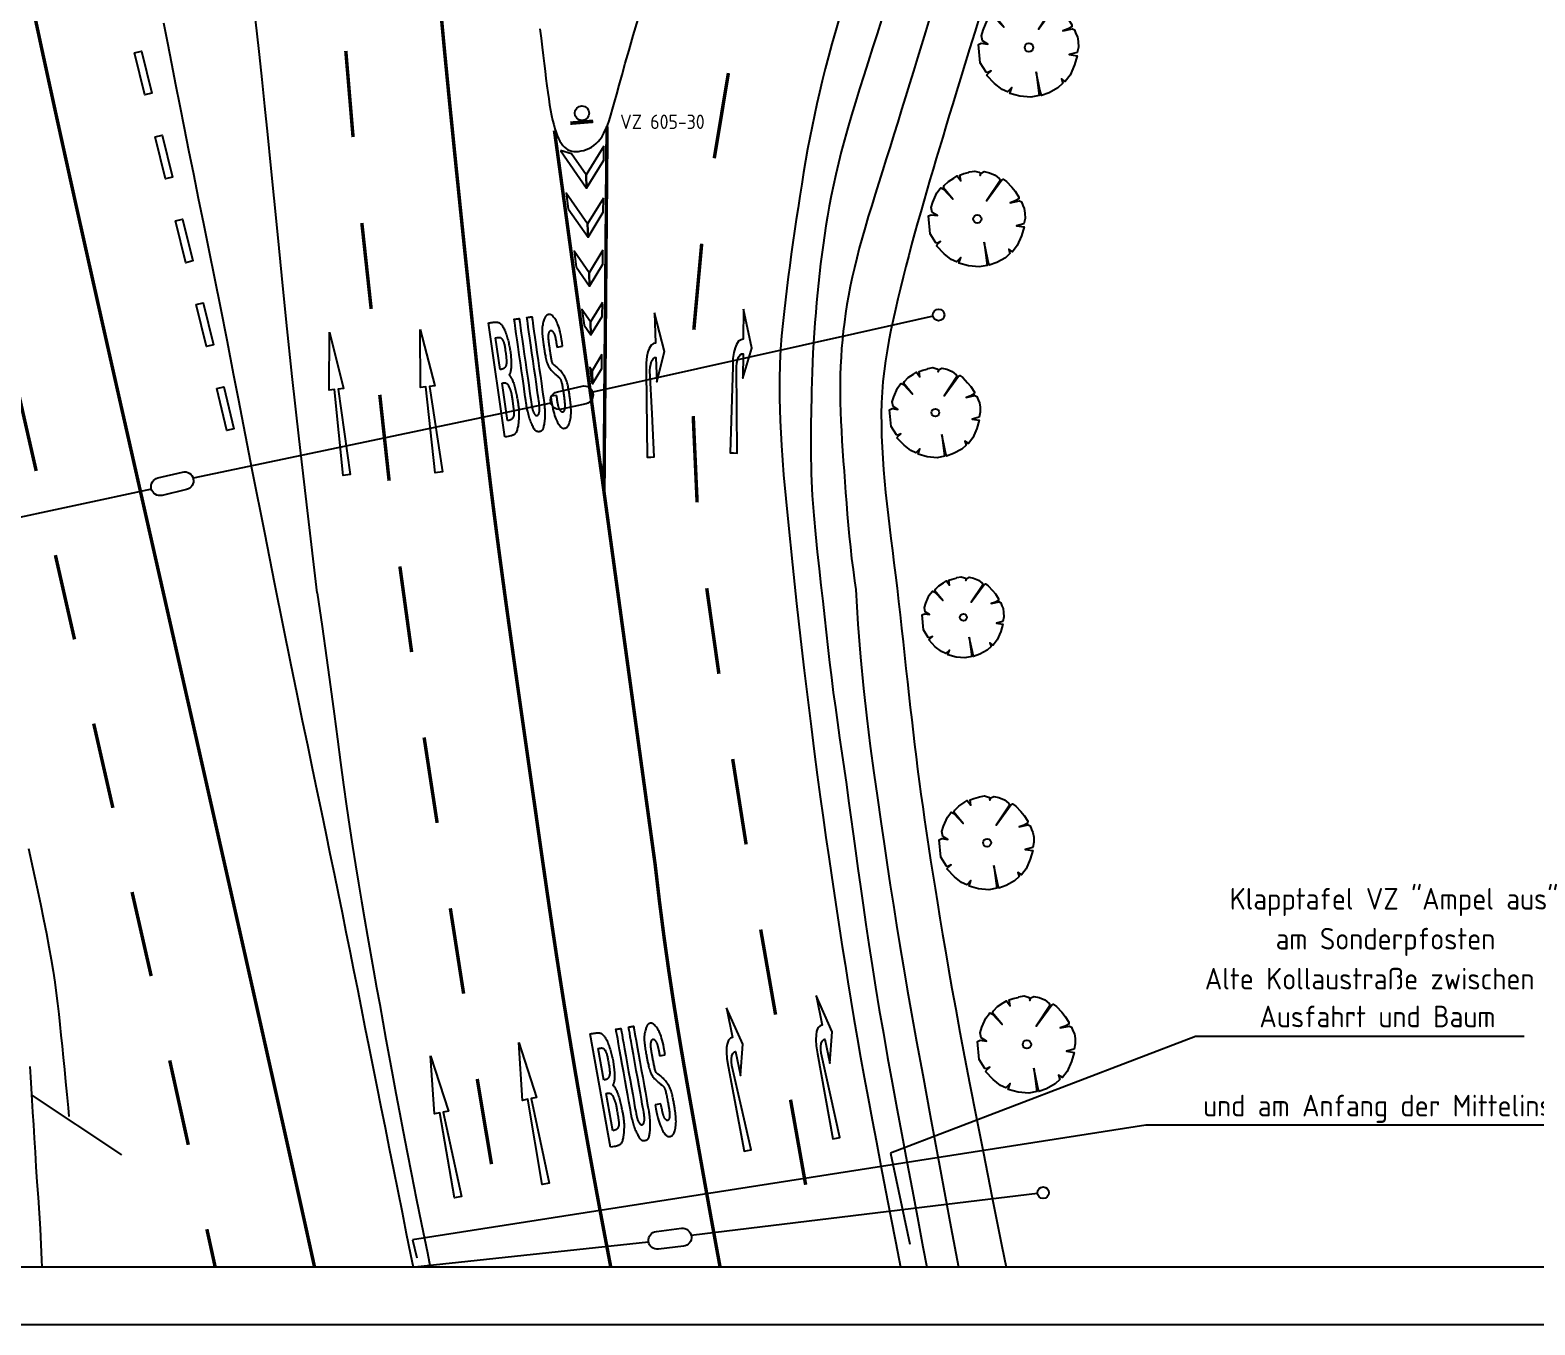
# Model space of a CAD drawing. Header units: metres. Extents: x 63663 to 63877, y 41687 to 41835.
# Drawn here: x 63753.8 to 63806.1, y 41687.3 to 41732.3 of the extents above; entities that cross this region are included whole.
import ezdxf

# ---------------------------------------------------------------- set-up
doc = ezdxf.new("R2010")
doc.units = ezdxf.units.M
doc.header["$LTSCALE"] = 25
doc.layers.get('0').update_dxf_attribs({"linetype": 'CONTINUOUS'})
for name, color, linetype in [('BG-GR-LIN-VSB', 4, 'CONTINUOUS'), ('BS-RA-SYM', 3, 'CONTINUOUS'), ('BS-RA-TXT-SON', 2, 'CONTINUOUS'), ('BT-BM-SYM', 2, 'CONTINUOUS'), ('BT-OF-LIN-ABG', 4, 'CONTINUOUS'), ('BV-BL-SYM', 2, 'CONTINUOUS'), ('BV-FM-SYM', 2, 'CONTINUOUS'), ('BV-SF-LIN-HOH', 5, 'CONTINUOUS'), ('BV-VK-SYM', 2, 'CONTINUOUS'), ('BV-VK-TXT', 2, 'CONTINUOUS'), ('BV-VK-TXT-LSA', 3, 'CONTINUOUS')]:
    doc.layers.add(name, color=color, linetype=linetype)
doc.styles.get("Standard").update_dxf_attribs({"font": 'isocp.shx', "height": 0.5})

# ---------------------------------------------------------------- blocks, each defined once
blk = doc.blocks.new('BB')
for p, q in [((0, 0), (0, 4)), ((0, 0), (0, 4)), ((0.175, 2.337), (0.175, 3.45)), ((0.175, 0.55), (0.175, 1.863))]:
    blk.add_line(p, q)
for points in [[(0, 4), (0.045, 4), (0.088, 4), (0.129, 4), (0.167, 3.999), (0.203, 3.998), (0.237, 3.995), (0.267, 3.991), (0.295, 3.986), (0.32, 3.978), (0.342, 3.969), (0.362, 3.958), (0.38, 3.944), (0.396, 3.928), (0.412, 3.91), (0.426, 3.89), (0.44, 3.868), (0.455, 3.843), (0.469, 3.816), (0.482, 3.786), (0.496, 3.754), (0.509, 3.72), (0.521, 3.683), (0.532, 3.643), (0.543, 3.6), (0.552, 3.555), (0.561, 3.508), (0.569, 3.459), (0.576, 3.409), (0.582, 3.359), (0.588, 3.308), (0.593, 3.259), (0.597, 3.21), (0.601, 3.163), (0.604, 3.118), (0.607, 3.073), (0.609, 3.029), (0.611, 2.986), (0.612, 2.941), (0.612, 2.896), (0.611, 2.85), (0.609, 2.802), (0.607, 2.753), (0.603, 2.704), (0.6, 2.654), (0.595, 2.606), (0.591, 2.559), (0.585, 2.515), (0.58, 2.473), (0.574, 2.434), (0.569, 2.399), (0.563, 2.366), (0.556, 2.336), (0.55, 2.309), (0.543, 2.284), (0.536, 2.261), (0.528, 2.239), (0.521, 2.22), (0.513, 2.202), (0.505, 2.185), (0.497, 2.171), (0.49, 2.158), (0.483, 2.146), (0.477, 2.137), (0.472, 2.129), (0.468, 2.123), (0.465, 2.118), (0.463, 2.115), (0.462, 2.112), (0.461, 2.111), (0.46, 2.11), (0.46, 2.11), (0.46, 2.11), (0.46, 2.11), (0.46, 2.11), (0.46, 2.11), (0.46, 2.11), (0.46, 2.11), (0.46, 2.11), (0.46, 2.11), (0.46, 2.11), (0.46, 2.11), (0.46, 2.11), (0.46, 2.11), (0.461, 2.109), (0.461, 2.108), (0.462, 2.107), (0.463, 2.105), (0.465, 2.103), (0.467, 2.1), (0.469, 2.096), (0.472, 2.091), (0.476, 2.084), (0.48, 2.075), (0.485, 2.064), (0.492, 2.05), (0.499, 2.034), (0.507, 2.014), (0.516, 1.991), (0.525, 1.965), (0.535, 1.936), (0.545, 1.904), (0.554, 1.868), (0.564, 1.83), (0.572, 1.788), (0.58, 1.743), (0.587, 1.696), (0.593, 1.647), (0.599, 1.597), (0.604, 1.547), (0.608, 1.496), (0.611, 1.447), (0.614, 1.399), (0.616, 1.353), (0.617, 1.31), (0.618, 1.268), (0.619, 1.228), (0.62, 1.189), (0.62, 1.152), (0.621, 1.116), (0.621, 1.081), (0.621, 1.046), (0.622, 1.012), (0.622, 0.978), (0.622, 0.944), (0.621, 0.909), (0.619, 0.873), (0.617, 0.836), (0.613, 0.797), (0.608, 0.756), (0.603, 0.714), (0.596, 0.67), (0.588, 0.626), (0.579, 0.581), (0.57, 0.535), (0.56, 0.491), (0.549, 0.446), (0.537, 0.403), (0.525, 0.361), (0.513, 0.32), (0.5, 0.281), (0.486, 0.245), (0.473, 0.211), (0.458, 0.179), (0.444, 0.151), (0.429, 0.125), (0.414, 0.103), (0.398, 0.084), (0.382, 0.067), (0.365, 0.053), (0.347, 0.04), (0.329, 0.03), (0.31, 0.022), (0.291, 0.016), (0.269, 0.01), (0.242, 0.006), (0.211, 0.004), (0.173, 0.002), (0.126, 0.001), (0.069, 0), (0, 0)], [(0.175, 3.45), (0.225, 3.452), (0.264, 3.452), (0.296, 3.45), (0.32, 3.444), (0.339, 3.437), (0.354, 3.427), (0.365, 3.416), (0.375, 3.402), (0.384, 3.385), (0.393, 3.368), (0.402, 3.348), (0.41, 3.327), (0.417, 3.304), (0.423, 3.28), (0.429, 3.255), (0.434, 3.228), (0.437, 3.201), (0.44, 3.173), (0.442, 3.144), (0.444, 3.113), (0.444, 3.08), (0.445, 3.045), (0.445, 3.007), (0.445, 2.967), (0.445, 2.924), (0.445, 2.88), (0.445, 2.834), (0.444, 2.788), (0.443, 2.743), (0.441, 2.7), (0.439, 2.659), (0.437, 2.622), (0.433, 2.588), (0.429, 2.559), (0.424, 2.534), (0.419, 2.511), (0.412, 2.491), (0.406, 2.474), (0.399, 2.458), (0.392, 2.444), (0.384, 2.431), (0.376, 2.419), (0.368, 2.409), (0.359, 2.399), (0.35, 2.389), (0.341, 2.381), (0.332, 2.373), (0.322, 2.366), (0.311, 2.36), (0.3, 2.354), (0.287, 2.35), (0.272, 2.345), (0.254, 2.342), (0.232, 2.34), (0.206, 2.338), (0.175, 2.337)], [(0.175, 1.863), (0.216, 1.864), (0.25, 1.863), (0.278, 1.859), (0.301, 1.853), (0.32, 1.844), (0.335, 1.832), (0.347, 1.817), (0.358, 1.8), (0.368, 1.78), (0.377, 1.757), (0.385, 1.733), (0.392, 1.707), (0.399, 1.682), (0.405, 1.656), (0.41, 1.632), (0.416, 1.609), (0.42, 1.589), (0.424, 1.57), (0.428, 1.552), (0.431, 1.534), (0.434, 1.516), (0.437, 1.498), (0.439, 1.477), (0.441, 1.455), (0.442, 1.429), (0.443, 1.401), (0.444, 1.37), (0.444, 1.337), (0.445, 1.301), (0.445, 1.263), (0.445, 1.222), (0.445, 1.179), (0.445, 1.134), (0.445, 1.087), (0.445, 1.04), (0.444, 0.993), (0.443, 0.947), (0.442, 0.903), (0.44, 0.862), (0.438, 0.824), (0.435, 0.791), (0.431, 0.761), (0.427, 0.735), (0.421, 0.711), (0.414, 0.69), (0.406, 0.671), (0.396, 0.652), (0.385, 0.635), (0.372, 0.617), (0.356, 0.6), (0.337, 0.585), (0.315, 0.572), (0.288, 0.561), (0.256, 0.553), (0.219, 0.549), (0.175, 0.55)]]:
    blk.add_lwpolyline(points)
blk = doc.blocks.new('BU')
blk.add_lwpolyline([(0.347, 0.589), (0.351, 0.591), (0.356, 0.594), (0.36, 0.598), (0.365, 0.603), (0.369, 0.608), (0.374, 0.615), (0.379, 0.622), (0.384, 0.631), (0.39, 0.642), (0.395, 0.654), (0.401, 0.667), (0.407, 0.681), (0.412, 0.697), (0.417, 0.714), (0.422, 0.733), (0.426, 0.752), (0.43, 0.773), (0.433, 0.795), (0.436, 0.817), (0.438, 0.838), (0.44, 0.859), (0.441, 0.877), (0.442, 0.894), (0.443, 0.909), (0.444, 0.921), (0.444, 0.936), (0.445, 0.961), (0.445, 1.002), (0.445, 1.065), (0.445, 1.157), (0.445, 1.284), (0.445, 1.452), (0.445, 1.665), (0.445, 1.914), (0.445, 2.186), (0.445, 2.471), (0.445, 2.755), (0.445, 3.028), (0.445, 3.277), (0.445, 3.49), (0.445, 3.658), (0.445, 3.784), (0.445, 3.875), (0.445, 3.935), (0.445, 3.972), (0.445, 3.991), (0.445, 3.998), (0.445, 3.999), (0.445, 3.999), (0.445, 3.999), (0.447, 3.999), (0.449, 3.999), (0.452, 3.999), (0.457, 3.999), (0.465, 3.999), (0.474, 3.999), (0.486, 3.999), (0.501, 3.999), (0.516, 3.999), (0.532, 3.999), (0.549, 3.999), (0.564, 3.999), (0.579, 3.999), (0.591, 3.999), (0.6, 3.999), (0.608, 3.999), (0.613, 3.999), (0.616, 3.999), (0.618, 3.999), (0.62, 3.999), (0.62, 3.999), (0.62, 3.999), (0.62, 3.998), (0.62, 3.991), (0.62, 3.972), (0.62, 3.935), (0.62, 3.875), (0.62, 3.784), (0.62, 3.658), (0.62, 3.489), (0.62, 3.276), (0.62, 3.027), (0.62, 2.754), (0.62, 2.47), (0.62, 2.185), (0.62, 1.912), (0.62, 1.663), (0.62, 1.45), (0.62, 1.281), (0.62, 1.154), (0.62, 1.061), (0.619, 0.994), (0.619, 0.949), (0.618, 0.917), (0.617, 0.892), (0.616, 0.866), (0.614, 0.836), (0.611, 0.799), (0.608, 0.757), (0.604, 0.712), (0.599, 0.663), (0.594, 0.613), (0.587, 0.562), (0.578, 0.511), (0.569, 0.461), (0.558, 0.413), (0.547, 0.367), (0.535, 0.323), (0.523, 0.281), (0.511, 0.243), (0.499, 0.208), (0.487, 0.177), (0.477, 0.15), (0.467, 0.127), (0.458, 0.107), (0.448, 0.09), (0.439, 0.076), (0.43, 0.064), (0.42, 0.054), (0.41, 0.045), (0.399, 0.037), (0.388, 0.03), (0.376, 0.025), (0.363, 0.02), (0.35, 0.016), (0.337, 0.014), (0.324, 0.012), (0.31, 0.011), (0.296, 0.012), (0.283, 0.014), (0.27, 0.016), (0.257, 0.02), (0.244, 0.025), (0.232, 0.03), (0.221, 0.037), (0.21, 0.045), (0.2, 0.054), (0.19, 0.064), (0.181, 0.076), (0.172, 0.09), (0.162, 0.107), (0.153, 0.127), (0.143, 0.15), (0.133, 0.177), (0.121, 0.208), (0.109, 0.243), (0.097, 0.281), (0.085, 0.323), (0.073, 0.367), (0.062, 0.413), (0.051, 0.461), (0.042, 0.511), (0.033, 0.562), (0.026, 0.613), (0.021, 0.663), (0.016, 0.712), (0.012, 0.757), (0.009, 0.799), (0.006, 0.836), (0.004, 0.866), (0.003, 0.892), (0.002, 0.917), (0.001, 0.949), (0.001, 0.994), (0, 1.061), (0, 1.154), (0, 1.281), (0, 1.45), (0, 1.663), (0, 1.912), (0, 2.185), (0, 2.47), (0, 2.754), (0, 3.027), (0, 3.276), (0, 3.489), (0, 3.658), (0, 3.784), (0, 3.875), (0, 3.935), (0, 3.972), (0, 3.991), (0, 3.998), (0, 3.999), (0, 3.999), (0, 3.999), (0.002, 3.999), (0.004, 3.999), (0.007, 3.999), (0.012, 3.999), (0.02, 3.999), (0.029, 3.999), (0.041, 3.999), (0.056, 3.999), (0.071, 3.999), (0.087, 3.999), (0.104, 3.999), (0.119, 3.999), (0.134, 3.999), (0.146, 3.999), (0.155, 3.999), (0.163, 3.999), (0.168, 3.999), (0.171, 3.999), (0.173, 3.999), (0.175, 3.999), (0.175, 3.999), (0.175, 3.999), (0.175, 3.998), (0.175, 3.991), (0.175, 3.972), (0.175, 3.935), (0.175, 3.875), (0.175, 3.784), (0.175, 3.658), (0.175, 3.49), (0.175, 3.277), (0.175, 3.028), (0.175, 2.755), (0.175, 2.471), (0.175, 2.186), (0.175, 1.914), (0.175, 1.665), (0.175, 1.452), (0.175, 1.284), (0.175, 1.157), (0.175, 1.065), (0.175, 1.002), (0.175, 0.961), (0.176, 0.936), (0.176, 0.921), (0.177, 0.909), (0.178, 0.894), (0.179, 0.877), (0.18, 0.859), (0.182, 0.838), (0.184, 0.817), (0.187, 0.795), (0.19, 0.773), (0.194, 0.752), (0.198, 0.733), (0.203, 0.714), (0.208, 0.697), (0.213, 0.681), (0.219, 0.667), (0.225, 0.654), (0.23, 0.642), (0.236, 0.631), (0.241, 0.622), (0.246, 0.615), (0.251, 0.608), (0.255, 0.603), (0.26, 0.598), (0.264, 0.594), (0.269, 0.591), (0.273, 0.589), (0.278, 0.586), (0.283, 0.585), (0.287, 0.583), (0.292, 0.582), (0.296, 0.581), (0.3, 0.581), (0.303, 0.58), (0.305, 0.58), (0.307, 0.58), (0.309, 0.579), (0.309, 0.579), (0.31, 0.579), (0.311, 0.579), (0.311, 0.579), (0.313, 0.58), (0.315, 0.58), (0.317, 0.58), (0.32, 0.581), (0.324, 0.581), (0.328, 0.582), (0.333, 0.583), (0.337, 0.585), (0.342, 0.586)], close=True)
blk = doc.blocks.new('BS')
for p, q in [((0.45, 2.832), (0.65, 2.832)), ((0.2, 1.174), (0, 1.174))]:
    blk.add_line(p, q)
for points in [[(0.65, 2.832), (0.649, 2.96), (0.647, 3.075), (0.644, 3.176), (0.639, 3.267), (0.634, 3.348), (0.627, 3.421), (0.618, 3.487), (0.607, 3.547), (0.595, 3.603), (0.581, 3.656), (0.566, 3.704), (0.55, 3.748), (0.533, 3.788), (0.517, 3.823), (0.5, 3.855), (0.485, 3.882), (0.471, 3.905), (0.457, 3.924), (0.445, 3.94), (0.433, 3.952), (0.422, 3.962), (0.411, 3.97), (0.402, 3.977), (0.392, 3.982), (0.383, 3.987), (0.374, 3.99), (0.365, 3.993), (0.357, 3.996), (0.348, 3.997), (0.34, 3.998), (0.331, 3.999), (0.322, 3.998), (0.313, 3.997), (0.303, 3.996), (0.293, 3.993), (0.284, 3.991), (0.274, 3.987), (0.265, 3.983), (0.255, 3.979), (0.246, 3.973), (0.238, 3.968), (0.229, 3.961), (0.22, 3.953), (0.211, 3.943), (0.201, 3.931), (0.191, 3.916), (0.179, 3.898), (0.166, 3.876), (0.151, 3.85), (0.135, 3.821), (0.118, 3.788), (0.102, 3.752), (0.085, 3.714), (0.07, 3.673), (0.056, 3.63), (0.043, 3.585), (0.033, 3.539), (0.025, 3.492), (0.019, 3.444), (0.014, 3.396), (0.01, 3.347), (0.008, 3.298), (0.006, 3.249), (0.004, 3.2), (0.003, 3.152), (0.003, 3.104), (0.002, 3.058), (0.001, 3.013), (0.001, 2.97), (0.001, 2.928), (0.001, 2.889), (0.001, 2.852), (0.001, 2.818), (0.002, 2.786), (0.002, 2.754), (0.003, 2.723), (0.004, 2.692), (0.005, 2.659), (0.007, 2.624), (0.009, 2.586), (0.012, 2.544), (0.015, 2.5), (0.02, 2.453), (0.025, 2.406), (0.032, 2.357), (0.041, 2.31), (0.052, 2.264), (0.065, 2.22), (0.081, 2.179), (0.098, 2.14), (0.118, 2.105), (0.138, 2.072), (0.159, 2.041), (0.181, 2.012), (0.203, 1.986), (0.223, 1.961), (0.243, 1.937), (0.262, 1.914), (0.28, 1.893), (0.297, 1.874), (0.313, 1.855), (0.328, 1.838), (0.341, 1.822), (0.353, 1.806), (0.364, 1.792), (0.374, 1.779), (0.383, 1.766), (0.391, 1.753), (0.399, 1.74), (0.405, 1.727), (0.411, 1.714), (0.416, 1.699), (0.421, 1.684), (0.425, 1.668), (0.429, 1.65), (0.432, 1.63), (0.435, 1.607), (0.438, 1.582), (0.44, 1.554), (0.442, 1.522), (0.444, 1.487), (0.445, 1.449), (0.446, 1.408), (0.447, 1.366), (0.448, 1.322), (0.448, 1.279), (0.449, 1.236), (0.449, 1.194), (0.449, 1.154), (0.449, 1.115), (0.449, 1.078), (0.448, 1.043), (0.448, 1.009), (0.447, 0.977), (0.446, 0.946), (0.445, 0.916), (0.444, 0.886), (0.442, 0.858), (0.44, 0.831), (0.437, 0.805), (0.435, 0.78), (0.431, 0.756), (0.427, 0.734), (0.423, 0.712), (0.418, 0.692), (0.412, 0.673), (0.406, 0.656), (0.4, 0.64), (0.393, 0.625), (0.387, 0.612), (0.379, 0.601), (0.372, 0.592), (0.365, 0.584), (0.357, 0.578), (0.35, 0.574), (0.343, 0.571), (0.335, 0.569), (0.328, 0.569), (0.321, 0.57), (0.315, 0.572), (0.308, 0.575), (0.302, 0.579), (0.296, 0.584), (0.29, 0.59), (0.284, 0.596), (0.279, 0.603), (0.273, 0.611), (0.268, 0.619), (0.262, 0.628), (0.257, 0.638), (0.251, 0.647), (0.246, 0.658), (0.242, 0.669), (0.237, 0.682), (0.233, 0.695), (0.229, 0.709), (0.225, 0.724), (0.222, 0.74), (0.219, 0.757), (0.217, 0.776), (0.214, 0.795), (0.212, 0.815), (0.21, 0.836), (0.208, 0.858), (0.207, 0.881), (0.205, 0.906), (0.204, 0.935), (0.203, 0.969), (0.202, 1.008), (0.201, 1.054), (0.2, 1.109), (0.2, 1.174)], [(0, 1.174), (-0.002, 1.039), (-0.001, 0.919), (0.002, 0.812), (0.008, 0.718), (0.016, 0.634), (0.026, 0.56), (0.037, 0.493), (0.05, 0.432), (0.063, 0.376), (0.077, 0.325), (0.091, 0.278), (0.106, 0.236), (0.121, 0.197), (0.136, 0.164), (0.15, 0.134), (0.164, 0.108), (0.177, 0.087), (0.189, 0.069), (0.201, 0.055), (0.212, 0.043), (0.222, 0.034), (0.232, 0.027), (0.242, 0.021), (0.251, 0.017), (0.26, 0.013), (0.268, 0.01), (0.277, 0.008), (0.286, 0.006), (0.295, 0.005), (0.305, 0.005), (0.316, 0.005), (0.329, 0.006), (0.342, 0.008), (0.357, 0.01), (0.373, 0.015), (0.39, 0.021), (0.407, 0.031), (0.425, 0.043), (0.443, 0.06), (0.461, 0.082), (0.48, 0.109), (0.498, 0.14), (0.516, 0.175), (0.533, 0.213), (0.549, 0.255), (0.565, 0.299), (0.578, 0.344), (0.591, 0.39), (0.601, 0.437), (0.611, 0.484), (0.618, 0.531), (0.625, 0.577), (0.63, 0.622), (0.634, 0.666), (0.638, 0.708), (0.64, 0.749), (0.643, 0.787), (0.645, 0.823), (0.646, 0.858), (0.647, 0.892), (0.648, 0.925), (0.649, 0.957), (0.649, 0.99), (0.649, 1.023), (0.649, 1.057), (0.649, 1.092), (0.649, 1.127), (0.649, 1.164), (0.649, 1.2), (0.648, 1.238), (0.648, 1.276), (0.647, 1.314), (0.647, 1.353), (0.645, 1.392), (0.643, 1.432), (0.64, 1.473), (0.636, 1.514), (0.631, 1.555), (0.623, 1.597), (0.614, 1.64), (0.602, 1.684), (0.589, 1.728), (0.573, 1.772), (0.556, 1.815), (0.537, 1.857), (0.517, 1.898), (0.496, 1.937), (0.475, 1.974), (0.453, 2.008), (0.431, 2.04), (0.409, 2.069), (0.387, 2.096), (0.366, 2.12), (0.346, 2.142), (0.327, 2.162), (0.309, 2.18), (0.293, 2.195), (0.279, 2.209), (0.266, 2.223), (0.255, 2.235), (0.245, 2.249), (0.237, 2.263), (0.23, 2.279), (0.224, 2.297), (0.219, 2.318), (0.215, 2.341), (0.211, 2.367), (0.209, 2.395), (0.207, 2.425), (0.205, 2.457), (0.204, 2.49), (0.203, 2.525), (0.203, 2.561), (0.202, 2.598), (0.202, 2.635), (0.201, 2.672), (0.201, 2.709), (0.2, 2.746), (0.2, 2.782), (0.2, 2.817), (0.2, 2.851), (0.199, 2.884), (0.199, 2.915), (0.199, 2.946), (0.199, 2.976), (0.199, 3.005), (0.2, 3.033), (0.2, 3.061), (0.201, 3.088), (0.202, 3.115), (0.204, 3.141), (0.206, 3.167), (0.208, 3.191), (0.211, 3.215), (0.214, 3.238), (0.218, 3.259), (0.222, 3.279), (0.226, 3.298), (0.231, 3.315), (0.237, 3.331), (0.242, 3.346), (0.248, 3.36), (0.255, 3.373), (0.262, 3.385), (0.269, 3.396), (0.276, 3.406), (0.284, 3.415), (0.292, 3.422), (0.3, 3.428), (0.308, 3.432), (0.316, 3.434), (0.325, 3.435), (0.334, 3.434), (0.342, 3.431), (0.351, 3.426), (0.359, 3.42), (0.368, 3.412), (0.376, 3.403), (0.383, 3.393), (0.39, 3.382), (0.397, 3.37), (0.403, 3.357), (0.408, 3.343), (0.414, 3.329), (0.418, 3.314), (0.422, 3.298), (0.426, 3.281), (0.43, 3.263), (0.433, 3.244), (0.435, 3.225), (0.438, 3.205), (0.44, 3.183), (0.442, 3.161), (0.443, 3.138), (0.445, 3.114), (0.446, 3.089), (0.447, 3.063), (0.448, 3.036), (0.449, 3.007), (0.449, 2.977), (0.449, 2.944), (0.45, 2.909), (0.45, 2.872), (0.45, 2.832)]]:
    blk.add_lwpolyline(points)
blk = doc.blocks.new('FMHBBUS')
at = {"rotation": 90}
for name, p in [('BS', (4, 0.56571)), ('BU', (4, -0.31523)), ('BB', (4, -1.22))]:
    blk.add_blockref(name, p, dxfattribs=at)
blk = doc.blocks.new('FMBPFGN')
blk.add_lwpolyline([(0, 0), (2, 0.25), (2, 0.0625), (5, 0.125), (5, -0.125), (2, -0.0625), (2, -0.25)], close=True)
blk = doc.blocks.new('BMIST')
blk.add_lwpolyline([(0.506, 0.041), (0.991, 0.004), (0.99, -0.167), (0.925, -0.378), (0.829, -0.566), (0.721, -0.503), (0.788, -0.605), (0.717, -0.704), (0.57, -0.828), (0.382, -0.947), (0.354, -0.933), (0.304, -0.846), (0.324, -0.92), (0.31, -0.952), (0.101, -1.03), (-0.27, -0.988), (-0.283, -0.927), (-0.239, -0.804), (-0.323, -0.896), (-0.431, -0.894), (-0.535, -0.836), (-0.705, -0.716), (-0.782, -0.629), (-0.791, -0.616), (-0.754, -0.569), (-0.509, -0.416), (-0.783, -0.559), (-0.822, -0.535), (-0.888, -0.433), (-0.937, -0.307), (-0.967, -0.23), (-0.853, -0.178), (-0.972, -0.169), (-0.984, -0.083), (-0.988, 0.019), (-0.995, 0.04), (-0.992, 0.149), (-0.949, 0.227), (-0.921, 0.255), (-0.876, 0.242), (-0.923, 0.274), (-0.939, 0.342), (-0.895, 0.442), (-0.824, 0.549), (-0.733, 0.621), (-0.69, 0.629), (-0.328, 0.267), (-0.694, 0.669), (-0.702, 0.7), (-0.639, 0.757), (-0.506, 0.838), (-0.406, 0.892), (-0.273, 0.943), (-0.233, 0.932), (-0.208, 0.851), (-0.194, 0.741), (-0.194, 0.938), (-0.164, 0.976), (-0.083, 0.986), (-0.013, 1.003), (0.083, 0.998), (0.192, 0.981), (0.295, 0.932), (0.305, 0.77), (0.361, 0.923), (0.531, 0.832), (0.714, 0.7), (0.82, 0.58), (0.752, 0.513), (0.846, 0.521), (0.916, 0.409), (0.976, 0.211), (0.999, 0.048), (0.879, 0.043)], close=True)
blk.add_circle((0, 0), 0.0866)
blk = doc.blocks.new('BVKMAN')
blk.add_circle((0, 0), 0.25)
blk = doc.blocks.new('Verkehrszeichen')
at = {"layer": 'BV-VK-SYM', "const_width": 0.125}
blk.add_lwpolyline([(0.305, 0.373), (0.322, -0.426)], dxfattribs=at)
at = {"layer": 'BV-VK-SYM', "rotation": 0.8654267626991108}
blk.add_blockref('BVKMAN', (0, 0), dxfattribs=at)

msp = doc.modelspace()

# ---------------------------------------------------------------- linework, layer by layer
at = {"layer": 'BG-GR-LIN-VSB'}
msp.add_lwpolyline([(63786.815, 41732.837), (63786.612, 41732.195), (63786.429, 41731.61), (63786.263, 41731.077), (63786.112, 41730.586), (63785.974, 41730.132), (63785.846, 41729.708), (63785.725, 41729.307), (63785.61, 41728.922), (63785.498, 41728.546), (63785.387, 41728.174), (63785.276, 41727.803), (63785.166, 41727.433), (63785.057, 41727.064), (63784.948, 41726.694), (63784.841, 41726.323), (63784.734, 41725.951), (63784.628, 41725.576), (63784.523, 41725.199), (63784.42, 41724.82), (63784.319, 41724.439), (63784.22, 41724.059), (63784.124, 41723.681), (63784.031, 41723.305), (63783.941, 41722.932), (63783.856, 41722.564), (63783.775, 41722.201), (63783.699, 41721.842), (63783.629, 41721.486), (63783.565, 41721.131), (63783.509, 41720.776), (63783.462, 41720.419), (63783.423, 41720.058), (63783.394, 41719.692), (63783.376, 41719.32), (63783.367, 41718.942), (63783.368, 41718.559), (63783.376, 41718.173), (63783.392, 41717.783), (63783.415, 41717.391), (63783.444, 41716.998), (63783.478, 41716.604), (63783.516, 41716.211), (63783.558, 41715.816), (63783.603, 41715.418), (63783.652, 41715.016), (63783.702, 41714.608), (63783.753, 41714.192), (63783.806, 41713.767), (63783.859, 41713.331), (63783.912, 41712.883), (63783.965, 41712.425), (63784.017, 41711.961), (63784.069, 41711.492), (63784.121, 41711.022), (63784.172, 41710.554), (63784.223, 41710.09), (63784.273, 41709.633), (63784.322, 41709.185), (63784.371, 41708.745), (63784.421, 41708.311), (63784.471, 41707.881), (63784.522, 41707.454), (63784.574, 41707.027), (63784.628, 41706.599), (63784.685, 41706.167), (63784.744, 41705.731), (63784.805, 41705.288), (63784.87, 41704.839), (63784.937, 41704.382), (63785.007, 41703.916), (63785.079, 41703.442), (63785.154, 41702.957), (63785.233, 41702.461), (63785.314, 41701.952), (63785.4, 41701.425), (63785.492, 41700.871), (63785.591, 41700.285), (63785.7, 41699.659), (63785.82, 41698.986), (63785.952, 41698.259), (63786.098, 41697.471), (63786.26, 41696.611), (63786.445, 41695.646), (63786.66, 41694.542), (63786.912, 41693.263), (63787.208, 41691.772), (63787.555, 41690.034), (63787.702, 41689.3)], dxfattribs=at)
at = {"layer": 'BS-RA-SYM'}
msp.add_line((63873.474, 41689.3), (63665.474, 41689.3), dxfattribs=at)
at = {"layer": 'BS-RA-TXT-SON'}
msp.add_line((63877.474, 41687.3), (63663.474, 41687.3), dxfattribs=at)
at = {"layer": 'BT-OF-LIN-ABG'}
msp.add_line((63756.988, 41693.206), (63753.858, 41695.285), dxfattribs=at)
for points in [[(63783.377, 41732.62), (63783.221, 41732.133), (63783.065, 41731.649), (63782.91, 41731.167), (63782.758, 41730.691), (63782.609, 41730.222), (63782.466, 41729.762), (63782.33, 41729.312), (63782.202, 41728.875), (63782.084, 41728.45), (63781.976, 41728.039), (63781.877, 41727.64), (63781.787, 41727.253), (63781.704, 41726.876), (63781.629, 41726.51), (63781.56, 41726.153), (63781.497, 41725.804), (63781.441, 41725.463), (63781.389, 41725.129), (63781.342, 41724.798), (63781.298, 41724.47), (63781.258, 41724.142), (63781.221, 41723.813), (63781.186, 41723.481), (63781.153, 41723.144), (63781.121, 41722.801), (63781.091, 41722.453), (63781.062, 41722.103), (63781.036, 41721.752), (63781.012, 41721.402), (63780.992, 41721.056), (63780.974, 41720.716), (63780.961, 41720.382), (63780.952, 41720.058), (63780.946, 41719.741), (63780.945, 41719.54)], [(63785.043, 41732.665), (63784.901, 41732.207), (63784.761, 41731.75), (63784.622, 41731.296), (63784.483, 41730.844), (63784.345, 41730.395), (63784.208, 41729.949), (63784.073, 41729.508), (63783.938, 41729.07), (63783.804, 41728.638), (63783.671, 41728.211), (63783.539, 41727.79), (63783.409, 41727.375), (63783.28, 41726.967), (63783.154, 41726.566), (63783.033, 41726.173), (63782.915, 41725.788), (63782.804, 41725.412), (63782.699, 41725.046), (63782.601, 41724.69), (63782.511, 41724.344), (63782.43, 41724.007), (63782.355, 41723.679), (63782.288, 41723.358), (63782.228, 41723.042), (63782.174, 41722.731), (63782.126, 41722.424), (63782.084, 41722.119), (63782.047, 41721.815), (63782.015, 41721.512), (63781.988, 41721.208), (63781.967, 41720.903), (63781.95, 41720.596), (63781.939, 41720.287), (63781.934, 41719.975), (63781.934, 41719.659), (63781.939, 41719.338), (63781.948, 41719.012), (63781.962, 41718.681), (63781.98, 41718.345), (63782, 41718.003), (63782.023, 41717.656), (63782.047, 41717.303), (63782.073, 41716.945), (63782.099, 41716.58), (63782.126, 41716.211), (63782.155, 41715.836), (63782.186, 41715.458), (63782.219, 41715.076), (63782.255, 41714.692), (63782.294, 41714.306), (63782.337, 41713.918), (63782.384, 41713.529), (63782.435, 41713.135), (63782.476, 41712.834)], [(63780.945, 41719.54), (63780.917, 41718.561), (63780.914, 41717.669), (63780.932, 41716.852), (63780.968, 41716.101), (63781.018, 41715.407), (63781.076, 41714.758), (63781.14, 41714.145), (63781.205, 41713.558), (63781.269, 41712.989), (63781.33, 41712.433), (63781.39, 41711.888), (63781.45, 41711.353), (63781.51, 41710.825), (63781.571, 41710.302), (63781.634, 41709.782), (63781.7, 41709.261), (63781.77, 41708.74), (63781.842, 41708.215), (63781.917, 41707.686), (63781.994, 41707.151), (63782.073, 41706.61), (63782.152, 41706.061), (63782.232, 41705.504), (63782.313, 41704.936), (63782.392, 41704.356), (63782.473, 41703.763), (63782.555, 41703.153), (63782.641, 41702.525), (63782.732, 41701.876), (63782.828, 41701.204), (63782.932, 41700.507), (63783.044, 41699.781), (63783.166, 41699.026), (63783.297, 41698.242), (63783.437, 41697.429), (63783.586, 41696.589), (63783.742, 41695.723), (63783.905, 41694.831), (63784.075, 41693.915), (63784.251, 41692.975), (63784.433, 41692.012), (63784.621, 41691.026), (63784.814, 41690.016), (63784.951, 41689.3)], [(63782.476, 41712.834), (63782.551, 41711.635), (63782.642, 41710.492), (63782.748, 41709.405), (63782.863, 41708.372), (63782.985, 41707.394), (63783.11, 41706.47), (63783.234, 41705.598), (63783.353, 41704.779), (63783.466, 41704.01), (63783.574, 41703.279), (63783.679, 41702.573), (63783.785, 41701.879), (63783.894, 41701.183), (63784.009, 41700.473), (63784.132, 41699.734), (63784.267, 41698.955), (63784.417, 41698.112), (63784.593, 41697.146), (63784.806, 41695.99), (63785.068, 41694.577), (63785.39, 41692.838), (63785.784, 41690.707), (63786.043, 41689.3)], [(63753.794, 41696.277), (63753.82, 41695.901), (63753.844, 41695.512), (63753.868, 41695.107), (63753.893, 41694.685), (63753.919, 41694.244), (63753.946, 41693.782), (63753.977, 41693.297), (63754.01, 41692.79), (63754.045, 41692.265), (63754.081, 41691.727), (63754.116, 41691.181), (63754.15, 41690.635), (63754.179, 41690.092), (63754.204, 41689.56), (63754.213, 41689.3)]]:
    msp.add_lwpolyline(points, dxfattribs=at)
at = {"layer": 'BV-BL-SYM'}
for p, q in [((63785.162, 41722.329), (63782.43, 41721.717)), ((63782.43, 41721.717), (63773.343, 41719.687)), ((63771.892, 41719.309), (63759.469, 41716.706)), ((63758.021, 41716.318), (63752.002, 41715.027)), ((63788.789, 41691.865), (63786.01, 41691.527)), ((63786.01, 41691.527), (63776.766, 41690.407)), ((63775.285, 41690.174), (63767.17, 41689.3))]:
    msp.add_line(p, q, dxfattribs=at)
for points in [[(63773.113, 41719.289), (63772.259, 41719.098, -1), (63772.122, 41719.707), (63772.976, 41719.899, -1)], [(63758.247, 41716.716), (63759.099, 41716.917, -1), (63759.242, 41716.309), (63758.391, 41716.108, -1)], [(63776.498, 41690.034), (63775.629, 41689.928, -1), (63775.554, 41690.548), (63776.422, 41690.654, -1)]]:
    msp.add_lwpolyline(points, format="xyb", close=True, dxfattribs=at)
for centre in [(63785.357, 41722.373), (63788.988, 41691.89)]:
    msp.add_circle(centre, 0.2, dxfattribs=at)
at = {"layer": 'BV-FM-SYM'}
for p, q in [((63794.278, 41697.316), (63783.686, 41693.262)), ((63805.695, 41697.316), (63794.278, 41697.316)), ((63792.55, 41694.238), (63767.085, 41690.26)), ((63808.475, 41694.238), (63792.55, 41694.238)), ((63783.686, 41693.262), (63784.362, 41690.109)), ((63767.085, 41690.26), (63767.232, 41689.632))]:
    msp.add_line(p, q, dxfattribs=at)
at = {"layer": 'BV-FM-SYM', "const_width": 0.12}
for points in [[(63753.896, 41733.082), (63754.066, 41732.288), (63754.254, 41731.414), (63754.461, 41730.464), (63754.683, 41729.445), (63754.921, 41728.363), (63755.172, 41727.225), (63755.435, 41726.036), (63755.71, 41724.803), (63755.994, 41723.531), (63756.287, 41722.224), (63756.589, 41720.882), (63756.899, 41719.508), (63757.217, 41718.104), (63757.541, 41716.672), (63757.871, 41715.213), (63758.206, 41713.731), (63758.547, 41712.225), (63758.893, 41710.695), (63759.245, 41709.138), (63759.604, 41707.552), (63759.969, 41705.934), (63760.341, 41704.281), (63760.722, 41702.593), (63761.111, 41700.865), (63761.51, 41699.089), (63761.927, 41697.229), (63762.371, 41695.242), (63762.851, 41693.086), (63763.375, 41690.717), (63763.686, 41689.3)], [(63768.07, 41732.908), (63768.132, 41732.246), (63768.195, 41731.579), (63768.26, 41730.908), (63768.326, 41730.235), (63768.393, 41729.56), (63768.461, 41728.886), (63768.529, 41728.212), (63768.597, 41727.54), (63768.666, 41726.872), (63768.734, 41726.205), (63768.803, 41725.539), (63768.872, 41724.872), (63768.942, 41724.204), (63769.013, 41723.532), (63769.084, 41722.856), (63769.156, 41722.174), (63769.229, 41721.485), (63769.303, 41720.79), (63769.379, 41720.087), (63769.457, 41719.378), (63769.538, 41718.662), (63769.621, 41717.939), (63769.707, 41717.208), (63769.796, 41716.471), (63769.888, 41715.728), (63769.984, 41714.98), (63770.082, 41714.232), (63770.182, 41713.485), (63770.282, 41712.743), (63770.383, 41712.009), (63770.484, 41711.285), (63770.583, 41710.575), (63770.681, 41709.88), (63770.778, 41709.198), (63770.874, 41708.526), (63770.969, 41707.86), (63771.064, 41707.197), (63771.159, 41706.533), (63771.254, 41705.866), (63771.351, 41705.192), (63771.448, 41704.507), (63771.547, 41703.811), (63771.649, 41703.104), (63771.753, 41702.384), (63771.86, 41701.651), (63771.971, 41700.905), (63772.085, 41700.145), (63772.205, 41699.37), (63772.329, 41698.58), (63772.459, 41697.775), (63772.593, 41696.957), (63772.733, 41696.124), (63772.878, 41695.279), (63773.027, 41694.421), (63773.182, 41693.551), (63773.342, 41692.67), (63773.506, 41691.779), (63773.673, 41690.884), (63773.841, 41689.993), (63773.973, 41689.3)], [(63764.77, 41731.54), (63765.022, 41728.55)], [(63778.057, 41730.773), (63777.565, 41727.813)], [(63772.015, 41728.775), (63775.512, 41703.291)], [(63773.842, 41728.926), (63773.736, 41716.234)], [(63765.327, 41725.566), (63765.651, 41722.583)], [(63777.129, 41724.845), (63776.856, 41721.859)], [(63753.352, 41719.882), (63754.018, 41716.956)], [(63765.95, 41719.598), (63766.274, 41716.616)], [(63776.835, 41718.859), (63776.97, 41715.863)], [(63754.684, 41714.031), (63755.349, 41711.106)], [(63766.648, 41713.639), (63767.056, 41710.667)], [(63777.304, 41712.882), (63777.726, 41709.912)], [(63756.015, 41708.181), (63756.681, 41705.256)], [(63767.49, 41707.699), (63767.942, 41704.733)], [(63778.205, 41706.951), (63778.672, 41703.987)], [(63775.512, 41703.291), (63775.664, 41701.99), (63775.822, 41700.764), (63775.985, 41699.607), (63776.151, 41698.511), (63776.319, 41697.468), (63776.487, 41696.47), (63776.654, 41695.51), (63776.819, 41694.581), (63776.98, 41693.675), (63777.138, 41692.788), (63777.293, 41691.918), (63777.447, 41691.061), (63777.601, 41690.215), (63777.755, 41689.376), (63777.769, 41689.3)], [(63757.347, 41702.331), (63758.011, 41699.414)], [(63768.399, 41701.768), (63768.861, 41698.804)], [(63779.178, 41701.03), (63779.694, 41698.075)], [(63758.655, 41696.484), (63759.3, 41693.554)], [(63769.334, 41695.841), (63769.829, 41692.883)], [(63780.214, 41695.12), (63780.739, 41692.167)], [(63759.945, 41690.624), (63760.236, 41689.3)]]:
    msp.add_lwpolyline(points, dxfattribs=at)
at = {"layer": 'BV-FM-SYM'}
for points in [[(63757.434, 41731.473), (63757.676, 41731.532), (63758.033, 41730.075), (63757.79, 41730.016)], [(63758.147, 41728.559), (63758.39, 41728.618), (63758.746, 41727.161), (63758.503, 41727.102)], [(63773.734, 41728.239), (63773.119, 41727.234), (63773.132, 41726.778), (63773.729, 41727.752)], [(63772.224, 41728.081), (63773.132, 41726.778), (63773.119, 41727.234), (63772.611, 41727.962)], [(63772.497, 41726.062), (63773.183, 41725.077), (63773.169, 41725.534), (63772.423, 41726.604)], [(63773.717, 41726.428), (63773.169, 41725.534), (63773.183, 41725.077), (63773.712, 41725.942)], [(63758.86, 41725.645), (63759.103, 41725.704), (63759.459, 41724.247), (63759.216, 41724.188)], [(63772.769, 41724.042), (63773.233, 41723.377), (63773.219, 41723.834), (63772.696, 41724.584)], [(63773.7, 41724.618), (63773.219, 41723.834), (63773.233, 41723.377), (63773.695, 41724.132)], [(63759.573, 41722.731), (63759.816, 41722.79), (63760.172, 41721.333), (63759.93, 41721.274)], [(63773.042, 41722.022), (63773.283, 41721.677), (63773.269, 41722.134), (63772.969, 41722.565)], [(63773.682, 41722.807), (63773.269, 41722.134), (63773.283, 41721.677), (63773.678, 41722.321)], [(63775.495, 41722.446), (63775.527, 41721.396), (63775.453, 41721.38), (63775.37, 41721.322), (63775.301, 41721.203), (63775.263, 41721.093), (63775.224, 41720.926), (63775.2, 41720.714), (63775.204, 41720.436), (63775.233, 41717.435), (63775.358, 41717.439), (63775.483, 41717.443), (63775.406, 41718.941), (63775.329, 41720.44), (63775.338, 41720.564), (63775.358, 41720.667), (63775.391, 41720.766), (63775.44, 41720.848), (63775.504, 41720.891), (63775.542, 41720.896), (63775.568, 41720.047), (63775.836, 41721.105)], [(63778.581, 41722.576), (63778.57, 41721.526), (63778.496, 41721.513), (63778.41, 41721.459), (63778.337, 41721.343), (63778.294, 41721.234), (63778.248, 41721.068), (63778.215, 41720.858), (63778.208, 41720.58), (63778.114, 41717.581), (63778.239, 41717.58), (63778.364, 41717.578), (63778.349, 41719.078), (63778.333, 41720.579), (63778.347, 41720.703), (63778.371, 41720.805), (63778.409, 41720.902), (63778.46, 41720.982), (63778.527, 41721.022), (63778.565, 41721.026), (63778.556, 41720.176), (63778.867, 41721.223)], [(63773.665, 41720.997), (63773.32, 41720.434), (63773.333, 41719.977), (63773.66, 41720.511)], [(63773.315, 41720.003), (63773.333, 41719.977), (63773.32, 41720.434), (63773.242, 41720.545)], [(63760.286, 41719.817), (63760.529, 41719.876), (63760.885, 41718.419), (63760.643, 41718.36)], [(63781.1, 41698.743), (63781.309, 41697.714), (63781.239, 41697.686), (63781.166, 41697.615), (63781.119, 41697.486), (63781.099, 41697.371), (63781.089, 41697.199), (63781.101, 41696.987), (63781.152, 41696.713), (63781.685, 41693.76), (63781.808, 41693.785), (63781.93, 41693.81), (63781.602, 41695.274), (63781.274, 41696.738), (63781.262, 41696.863), (63781.265, 41696.967), (63781.281, 41697.07), (63781.315, 41697.159), (63781.371, 41697.212), (63781.408, 41697.224), (63781.576, 41696.391), (63781.662, 41697.48)], [(63777.989, 41698.311), (63778.203, 41697.283), (63778.133, 41697.255), (63778.061, 41697.183), (63778.014, 41697.054), (63777.995, 41696.939), (63777.986, 41696.767), (63777.998, 41696.555), (63778.051, 41696.282), (63778.599, 41693.331), (63778.721, 41693.357), (63778.844, 41693.382), (63778.508, 41694.845), (63778.173, 41696.307), (63778.16, 41696.431), (63778.162, 41696.536), (63778.178, 41696.639), (63778.211, 41696.729), (63778.268, 41696.781), (63778.304, 41696.794), (63778.477, 41695.961), (63778.557, 41697.05)]]:
    msp.add_lwpolyline(points, close=True, dxfattribs=at)
at = {"layer": 'BV-SF-LIN-HOH'}
for points in [[(63763.781, 41712.722), (63763.439, 41715.582), (63763.151, 41718.073), (63762.911, 41720.235), (63762.711, 41722.11), (63762.545, 41723.74), (63762.404, 41725.166), (63762.281, 41726.431), (63762.17, 41727.575), (63762.063, 41728.636), (63761.961, 41729.626), (63761.863, 41730.552), (63761.768, 41731.422), (63761.678, 41732.243), (63761.591, 41733.022)], [(63758.443, 41732.519), (63758.576, 41731.82), (63758.714, 41731.107), (63758.856, 41730.379), (63759.003, 41729.637), (63759.155, 41728.876), (63759.312, 41728.091), (63759.477, 41727.278), (63759.648, 41726.432), (63759.827, 41725.548), (63760.015, 41724.622), (63760.212, 41723.649), (63760.419, 41722.619), (63760.639, 41721.508), (63760.875, 41720.286), (63761.026, 41719.476)], [(63771.511, 41732.307), (63771.549, 41731.982), (63771.586, 41731.675), (63771.621, 41731.382), (63771.655, 41731.103), (63771.688, 41730.835), (63771.72, 41730.579), (63771.752, 41730.334), (63771.784, 41730.102), (63771.815, 41729.882), (63771.848, 41729.675), (63771.881, 41729.481), (63771.916, 41729.301), (63771.952, 41729.134), (63771.99, 41728.981), (63772.029, 41728.841), (63772.071, 41728.714), (63772.115, 41728.599), (63772.16, 41728.497), (63772.208, 41728.405), (63772.258, 41728.325), (63772.31, 41728.256), (63772.365, 41728.198), (63772.423, 41728.15), (63772.485, 41728.111), (63772.55, 41728.082), (63772.619, 41728.062), (63772.693, 41728.051), (63772.771, 41728.049), (63772.855, 41728.054), (63772.942, 41728.068), (63773.032, 41728.089), (63773.122, 41728.119), (63773.212, 41728.157), (63773.3, 41728.204), (63773.385, 41728.259), (63773.465, 41728.322), (63773.539, 41728.394), (63773.607, 41728.476), (63773.672, 41728.571), (63773.734, 41728.681), (63773.794, 41728.807), (63773.853, 41728.952), (63773.912, 41729.118), (63773.973, 41729.307), (63774.037, 41729.522), (63774.106, 41729.765), (63774.183, 41730.042), (63774.268, 41730.357), (63774.366, 41730.713), (63774.477, 41731.115), (63774.605, 41731.568), (63774.752, 41732.075), (63774.918, 41732.639)], [(63781.923, 41732.747), (63781.783, 41732.258), (63781.652, 41731.791), (63781.531, 41731.344), (63781.419, 41730.916), (63781.314, 41730.501), (63781.217, 41730.097), (63781.126, 41729.701), (63781.041, 41729.31), (63780.96, 41728.919), (63780.883, 41728.526), (63780.809, 41728.127), (63780.738, 41727.725), (63780.669, 41727.319), (63780.603, 41726.911), (63780.539, 41726.502), (63780.476, 41726.094), (63780.415, 41725.688), (63780.356, 41725.285), (63780.298, 41724.886), (63780.241, 41724.489), (63780.186, 41724.094), (63780.133, 41723.698), (63780.083, 41723.299), (63780.034, 41722.897), (63779.988, 41722.489), (63779.944, 41722.073), (63779.904, 41721.645), (63779.87, 41721.189), (63779.846, 41720.687), (63779.833, 41720.119), (63779.836, 41719.467), (63779.858, 41718.712), (63779.901, 41717.836), (63779.97, 41716.819)], [(63761.026, 41719.476), (63761.522, 41716.949), (63761.942, 41714.819), (63762.297, 41713.032), (63762.596, 41711.537), (63762.849, 41710.282), (63763.067, 41709.216), (63763.258, 41708.285), (63763.434, 41707.439), (63763.601, 41706.633), (63763.763, 41705.855), (63763.92, 41705.104), (63764.071, 41704.375), (63764.219, 41703.665), (63764.363, 41702.971), (63764.503, 41702.29), (63764.64, 41701.619), (63764.775, 41700.954), (63764.908, 41700.293), (63765.04, 41699.634), (63765.171, 41698.974), (63765.303, 41698.311), (63765.436, 41697.642), (63765.57, 41696.966), (63765.707, 41696.279), (63765.847, 41695.58), (63765.989, 41694.87), (63766.134, 41694.151), (63766.28, 41693.425), (63766.427, 41692.693), (63766.575, 41691.957), (63766.722, 41691.219), (63766.87, 41690.48), (63767.016, 41689.743), (63767.104, 41689.3)], [(63779.97, 41716.819), (63780.131, 41715.177), (63780.283, 41713.691), (63780.426, 41712.347), (63780.561, 41711.128), (63780.689, 41710.022), (63780.811, 41709.011), (63780.926, 41708.082), (63781.037, 41707.218), (63781.144, 41706.408), (63781.247, 41705.642), (63781.347, 41704.916), (63781.445, 41704.224), (63781.541, 41703.559), (63781.635, 41702.916), (63781.729, 41702.288), (63781.822, 41701.671), (63781.915, 41701.057), (63782.01, 41700.445), (63782.107, 41699.83), (63782.206, 41699.209), (63782.309, 41698.579), (63782.417, 41697.937), (63782.53, 41697.278), (63782.649, 41696.601), (63782.775, 41695.901), (63782.908, 41695.177), (63783.048, 41694.424), (63783.196, 41693.641), (63783.352, 41692.826), (63783.516, 41691.975), (63783.688, 41691.085), (63783.868, 41690.155), (63784.034, 41689.3)], [(63763.781, 41712.722), (63763.949, 41711.549), (63764.1, 41710.463), (63764.238, 41709.456), (63764.363, 41708.519), (63764.48, 41707.645), (63764.59, 41706.825), (63764.695, 41706.051), (63764.799, 41705.315), (63764.902, 41704.609), (63765.006, 41703.93), (63765.11, 41703.273), (63765.214, 41702.635), (63765.319, 41702.013), (63765.423, 41701.404), (63765.528, 41700.803), (63765.632, 41700.207), (63765.736, 41699.614), (63765.841, 41699.02), (63765.946, 41698.424), (63766.053, 41697.824), (63766.163, 41697.218), (63766.274, 41696.604), (63766.389, 41695.98), (63766.508, 41695.344), (63766.632, 41694.692), (63766.763, 41694.014), (63766.903, 41693.298), (63767.054, 41692.531), (63767.219, 41691.701), (63767.401, 41690.796), (63767.602, 41689.804), (63767.704, 41689.3)], [(63753.745, 41703.843), (63753.899, 41703.146), (63754.038, 41702.508), (63754.163, 41701.923), (63754.275, 41701.385), (63754.374, 41700.888), (63754.461, 41700.426), (63754.538, 41699.994), (63754.605, 41699.586), (63754.663, 41699.197), (63754.714, 41698.822), (63754.76, 41698.456), (63754.802, 41698.093), (63754.841, 41697.729), (63754.879, 41697.359), (63754.917, 41696.977), (63754.957, 41696.581), (63754.999, 41696.168), (63755.041, 41695.74), (63755.084, 41695.297), (63755.128, 41694.84), (63755.155, 41694.537)]]:
    msp.add_lwpolyline(points, dxfattribs=at)

# ---------------------------------------------------------------- block references
at = {"layer": 'BT-BM-SYM', "rotation": 281.7161314163278}
for p, xscale, yscale, zscale in [((63788.495, 41731.657), 1.716838543538362, 1.716838543538362, 1.716838543538362), ((63786.701, 41725.706), 1.661776055207336, 1.661776055207336, 1.661776055207336), ((63785.245, 41718.98), 1.560337039684693, 1.560337039684693, 1.560337039684693), ((63786.218, 41711.871), 1.405826568440589, 1.405826568440589, 1.405826568440589), ((63787.04, 41704.044), 1.627638564688677, 1.627638564688677, 1.627638564688677), ((63788.422, 41697.04), 1.682803985195174, 1.682803985195174, 1.682803985195174)]:
    msp.add_blockref('BMIST', p, dxfattribs=dict(at, xscale=xscale, yscale=yscale, zscale=zscale))
at = {"layer": 'BV-FM-SYM'}
for name, p, rotation in [('FMHBBUS', (63770.931, 41722.268), 278.1115138454716), ('FMBPFGN', (63767.351, 41721.866), 277.4615096634823), ('FMBPFGN', (63764.199, 41721.777), 276.9370236027025), ('FMHBBUS', (63774.462, 41697.621), 280.1083108776873), ('FMBPFGN', (63770.775, 41697.11), 280.8095915872549), ('FMBPFGN', (63767.709, 41696.64), 281.0350466667704)]:
    msp.add_blockref(name, p, dxfattribs=dict(at, rotation=rotation))
at = {"layer": 'BV-VK-TXT', "rotation": 273.5058005597236}
msp.add_blockref('Verkehrszeichen', (63772.971, 41729.379), dxfattribs=at)

# ---------------------------------------------------------------- texts
at = {"layer": 'BV-VK-TXT'}
msp.add_text('VZ 605-30', height=0.5, dxfattribs=at).set_placement((63774.297, 41728.83))
at = {"layer": 'BV-VK-TXT-LSA'}
for s, p in [('Klapptafel VZ "Ampel aus"', (63795.466, 41701.723)), ('am Sonderpfosten', (63797.062, 41700.336)), ('Alte Kollaustraße zwischen', (63794.601, 41698.948)), ('Ausfahrt und Baum', (63796.497, 41697.636)), ('und am Anfang der Mittelinsel', (63794.541, 41694.542))]:
    msp.add_text(s, height=0.75, dxfattribs=at).set_placement(p)

doc.saveas('drawing.dxf')
